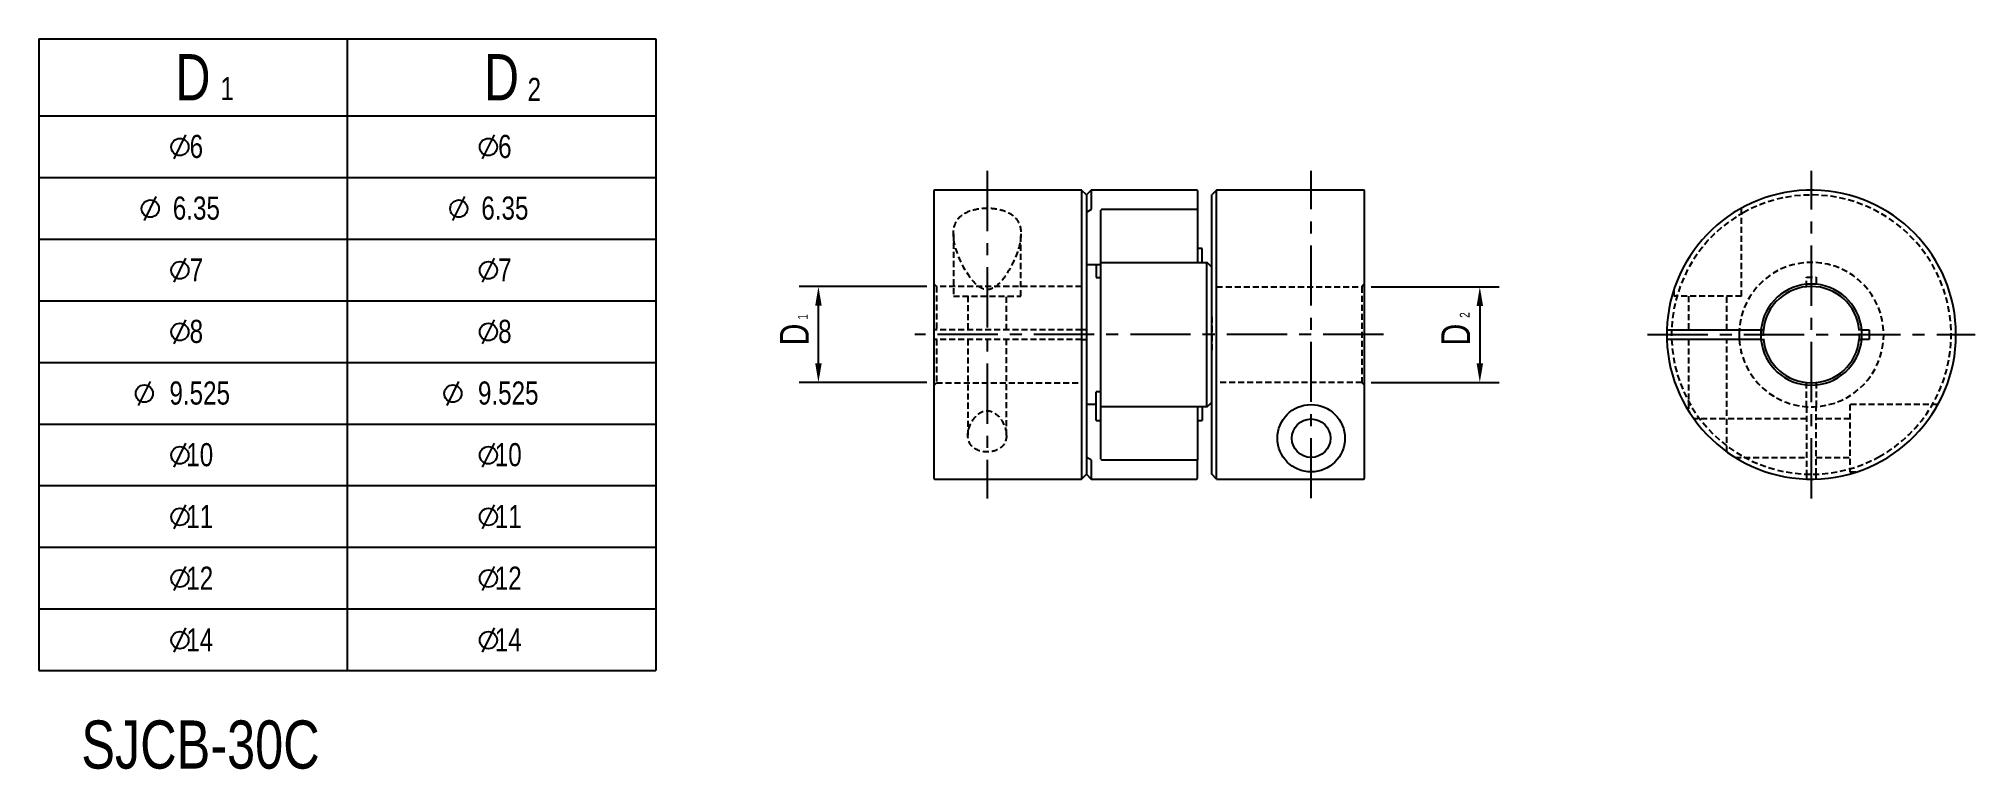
# Model space of a CAD drawing. Header units: millimetres. Extents: x 18 to 219, y 74 to 150.
import ezdxf
from ezdxf.enums import TextEntityAlignment as Align

# ---------------------------------------------------------------- set-up
doc = ezdxf.new("R2010")
doc.units = ezdxf.units.MM
doc.header["$LTSCALE"] = 5
for name, pattern in [('CENTER', [2, 1.25, -0.25, 0.25, -0.25]), ('DASHED', [0.75, 0.5, -0.25]), ('HIDDEN2', [0.1875, 0.125, -0.0625])]:
    doc.linetypes.add(name, pattern=pattern)
doc.layers.get('0').update_dxf_attribs({"linetype": 'CONTINUOUS'})
doc.layers.get('Defpoints').update_dxf_attribs({"linetype": 'CONTINUOUS'})
for name, color, linetype in [('BM', 2, 'CONTINUOUS'), ('CT', 1, 'CENTER'), ('D', 7, 'CONTINUOUS'), ('DIM', 7, 'CONTINUOUS'), ('HD', 4, 'DASHED')]:
    doc.layers.add(name, color=color, linetype=linetype)
doc.styles.get("Standard").update_dxf_attribs({"font": 'Gulim.ttf', "width": 0.8, "height": 3})
doc.dimstyles.new('LIM', dxfattribs={"dimtxt": 2, "dimasz": 2, "dimexe": 2, "dimexo": 1, "dimgap": 1, "dimtad": 1, "dimdec": 3, "dimzin": 9, "dimdsep": 46, "dimtxsty": 'STANDARD', "dimcen": 3, "dimclrd": 1, "dimclre": 1, "dimadec": 0, "dimazin": 0, "dimtfac": 1, "dimtdec": 3, "dimtmove": 0, "dimatfit": 3, "dimfxl": 1, "dimtolj": 1, "dimtzin": 0, "dimarcsym": 0})

# ---------------------------------------------------------------- blocks, each defined once
blk = doc.blocks.new('*D1')
at = {"layer": 'Defpoints', "color": 0, "transparency": 16777216}
for p in [(155.65, 124.37), (155.65, 114.42), (167.9, 114.42)]:
    blk.add_point(p, dxfattribs=at)
at = {"layer": 'DIM', "color": 1, "lineweight": -2, "transparency": 16777216}
for p, q in [((156.65, 124.37), (169.9, 124.37)), ((167.9, 122.37), (167.9, 116.42)), ((156.65, 114.42), (169.9, 114.42))]:
    blk.add_line(p, q, dxfattribs=at)
at = {"layer": 'DIM', "color": 1, "transparency": 16777216}
for points in [[(167.57, 122.37), (168.24, 122.37), (167.9, 124.37)], [(167.57, 116.42), (168.24, 116.42), (167.9, 114.42)]]:
    blk.add_solid(points, dxfattribs=at)
at = {"layer": 'DIM', "color": 0, "transparency": 16777216, "insert": (165.4, 119.4), "char_height": 3, "attachment_point": 5, "rotation": 90}
blk.add_mtext('\\A1;D', dxfattribs=at)
blk = doc.blocks.new('*D2')
at = {"layer": 'Defpoints', "color": 0, "transparency": 16777216}
for p in [(99.3, 124.4), (111.55, 124.4), (111.55, 114.42)]:
    blk.add_point(p, dxfattribs=at)
at = {"layer": 'DIM', "color": 1, "lineweight": -2, "transparency": 16777216}
for p, q in [((110.55, 124.4), (97.3, 124.4)), ((99.3, 116.42), (99.3, 122.4)), ((110.55, 114.42), (97.3, 114.42))]:
    blk.add_line(p, q, dxfattribs=at)
at = {"layer": 'DIM', "color": 1, "transparency": 16777216}
for points in [[(98.97, 122.4), (99.64, 122.4), (99.3, 124.4)], [(98.97, 116.42), (99.64, 116.42), (99.3, 114.42)]]:
    blk.add_solid(points, dxfattribs=at)
at = {"layer": 'DIM', "color": 0, "transparency": 16777216, "insert": (96.8, 119.41), "char_height": 3, "attachment_point": 5, "rotation": 90}
blk.add_mtext('\\A1;D', dxfattribs=at)
blk = doc.blocks.new('new block')
blk.add_line((19.04, 5.53), (17.5, 2.41))
blk.add_circle((18.3, 3.95), 1.12)

msp = doc.modelspace()

# ---------------------------------------------------------------- linework, layer by layer
for p, q in [((18.4316, 150.1201), (18.4316, 84.5201)), ((18.4316, 150.1201), (82.4316, 150.1201)), ((82.4316, 150.1201), (82.4316, 84.5201)), ((18.4316, 84.5201), (82.4316, 84.5201))]:
    msp.add_line(p, q)
at = {"color": 4}
for p, q in [((50.4316, 150.1201), (50.4316, 84.5201)), ((18.4316, 142.1201), (82.4316, 142.1201))]:
    msp.add_line(p, q, dxfattribs=at)
at = {"color": 1}
for p, q in [((18.4316, 135.7201), (82.4316, 135.7201)), ((18.4316, 129.3201), (82.4316, 129.3201)), ((18.4316, 122.9201), (82.4316, 122.9201)), ((18.4316, 116.5201), (82.4316, 116.5201)), ((18.4316, 110.1201), (82.4316, 110.1201)), ((18.4316, 103.7201), (82.4316, 103.7201)), ((18.4316, 97.3201), (82.4316, 97.3201)), ((18.4316, 90.9201), (82.4316, 90.9201))]:
    msp.add_line(p, q, dxfattribs=at)
at = {"layer": 'BM', "linetype": 'Continuous'}
for p, q in [((111.3048, 104.4492), (111.3048, 134.3492)), ((126.6048, 134.3992), (111.3548, 134.3992)), ((127.1048, 133.8992), (126.6048, 134.3992)), ((126.6048, 134.3992), (126.6048, 104.3992)), ((127.6048, 134.3992), (127.1048, 133.8992)), ((127.1048, 133.8992), (127.1048, 132.093)), ((138.5548, 134.3992), (127.6048, 134.3992)), ((127.6048, 134.3992), (127.6048, 132.4327)), ((138.6048, 134.3492), (138.6048, 132.3893)), ((140.6048, 134.3992), (140.1048, 133.8992)), ((140.1048, 126.4075), (140.1048, 133.8992)), ((155.8548, 134.3992), (140.6048, 134.3992)), ((140.6048, 104.4075), (140.6048, 134.3992)), ((155.9048, 134.3492), (155.9048, 104.4575)), ((127.5299, 132.3461), (127.1048, 132.093)), ((127.1048, 132.093), (127.1048, 106.7053)), ((128.6048, 126.8992), (128.6048, 132.3318)), ((138.5548, 132.3818), (128.6548, 132.3818)), ((138.6048, 132.3893), (138.6048, 132.3318)), ((138.6048, 132.3318), (138.6048, 126.8992)), ((127.1048, 126.669), (128.6048, 126.669)), ((128.1048, 126.669), (128.1048, 125.3308)), ((128.6048, 126.7992), (128.6048, 126.8992)), ((128.6048, 111.9992), (128.6048, 126.7992)), ((139.6304, 126.8492), (128.6548, 126.8492)), ((139.1048, 128.3308), (138.6048, 128.3308)), ((138.6048, 126.8992), (138.6048, 126.8492)), ((139.1048, 126.8492), (139.1048, 128.3308)), ((139.6048, 111.9744), (139.6048, 126.8239)), ((139.6797, 126.8244), (140.1048, 126.4075)), ((128.1048, 125.3308), (128.6048, 125.3308)), ((140.1048, 112.3908), (140.1048, 126.4075)), ((187.3495, 119.8992), (187.2995, 119.8992)), ((187.2995, 118.8992), (187.3495, 118.8992)), ((187.3495, 119.8992), (197.065, 119.8992)), ((197.065, 118.8992), (187.3495, 118.8992)), ((197.3162, 119.8992), (197.065, 119.8992)), ((197.065, 118.8992), (197.3162, 118.8992)), ((207.5173, 119.8992), (207.2661, 119.8992)), ((207.2661, 118.8992), (207.5173, 118.8992)), ((207.5173, 119.8992), (208.2703, 119.8992)), ((208.2703, 118.8992), (207.5173, 118.8992)), ((208.2703, 119.8992), (208.2703, 118.8992)), ((128.6048, 113.4676), (128.1048, 113.4676)), ((128.1048, 110.4676), (128.1048, 113.4676)), ((128.1048, 112.1293), (127.1048, 112.1293)), ((128.6048, 111.8992), (128.6048, 111.9992)), ((128.6048, 106.4666), (128.6048, 111.8992)), ((128.6548, 111.9492), (139.6305, 111.9492)), ((138.6048, 111.9492), (138.6048, 111.8992)), ((138.6048, 111.8992), (138.6048, 106.4666)), ((139.1048, 111.9492), (139.1048, 110.4676)), ((140.1048, 112.3908), (139.6797, 111.9739)), ((140.1048, 104.9078), (140.1048, 112.3908)), ((128.1048, 110.4676), (128.6048, 110.4676)), ((138.6048, 110.4676), (139.1048, 110.4676)), ((127.1048, 106.7053), (127.1048, 104.8992)), ((127.5299, 106.4522), (127.1048, 106.7053)), ((138.6048, 106.4666), (138.6048, 106.4091)), ((126.6048, 104.3992), (127.1048, 104.8992)), ((127.1048, 104.8992), (127.6048, 104.3992)), ((127.6048, 106.3656), (127.6048, 104.3992)), ((128.6548, 106.4166), (138.5548, 106.4166)), ((138.6048, 104.4492), (138.6048, 106.4091)), ((140.6048, 104.4075), (140.1048, 104.9078)), ((111.3548, 104.3992), (126.6048, 104.3992)), ((127.6048, 104.3992), (138.5548, 104.3992)), ((140.6048, 104.4075), (155.8548, 104.4075))]:
    msp.add_line(p, q, dxfattribs=at)
at = {"layer": 'BM', "linetype": 'HIDDEN2'}
for p, q in [((127.1048, 132.093), (127.5299, 132.3461)), ((139.6305, 126.8492), (139.6304, 126.8492)), ((140.1048, 121.2369), (140.1048, 117.5614)), ((195.0875, 117.4992), (195.0293, 117.5242))]:
    msp.add_line(p, q, dxfattribs=at)
at = {"layer": 'BM', "linetype": 'Continuous'}
for radius in [3.5, 2]:
    msp.add_circle((150.4048, 108.645), radius, dxfattribs=at)
for centre, radius, start, end in [((111.3548, 134.3492), 0.05, 90, 180), ((138.5548, 134.3492), 0.05, 0, 90), ((155.8548, 134.3492), 0.05, 0, 90), ((202.2911, 119.3992), 15, 181.910213, 178.089787), ((127.4457, 132.4947), 0.1707, 299.535467, 338.723993), ((128.6548, 132.3318), 0.05, 90, 180), ((138.5548, 132.3318), 0.05, 0, 90), ((128.6548, 126.7992), 0.05, 90, 180), ((202.2911, 119.3992), 5.25, 5.465024, 174.534976), ((202.2911, 119.3992), 5, 5.73917, 174.26083), ((202.2911, 119.3992), 15, 178.089787, 181.910213), ((202.2911, 119.3992), 7.5, 176.177446, 183.822554), ((202.2911, 119.3992), 7.5, 176.177446, 183.822554), ((202.2911, 119.3992), 5.25, 174.534976, 185.465024), ((202.2911, 119.3992), 5.25, 185.465024, 354.534976), ((202.2911, 119.3992), 5, 185.73917, 354.26083), ((202.2911, 119.3992), 5.25, 354.526587, 0), ((202.2911, 119.3992), 5.25, 0, 5.465024), ((128.6548, 111.9992), 0.05, 180, 270), ((128.6548, 106.4666), 0.05, 180, 270), ((138.5548, 106.4666), 0.05, 270, 0), ((111.3548, 104.4492), 0.05, 180, 270), ((138.5548, 104.4492), 0.05, 270, 0), ((155.8548, 104.4575), 0.05, 270.016474, 0.015481)]:
    msp.add_arc(centre, radius, start, end, dxfattribs=at)
at = {"layer": 'BM', "linetype": 'HIDDEN2'}
for centre, radius, start, end in [((202.2911, 119.3992), 14.5, 178.023892, 181.976108), ((202.2911, 119.3992), 5, 174.26083, 185.73917), ((202.2911, 119.3992), 5, 354.26083, 5.73917), ((194.9713, 117.5492), 0.05, 299.102129, 14.183791)]:
    msp.add_arc(centre, radius, start, end, dxfattribs=at)
at = {"layer": 'BM', "linetype": 'Continuous'}
for points, knots in [([(139.6797, 126.8244), (139.6742, 126.8299), (139.6683, 126.8346), (139.6624, 126.8383), (139.6552, 126.8428), (139.6479, 126.8461), (139.6408, 126.8478), (139.6346, 126.8493), (139.6285, 126.8497), (139.6231, 126.8485), (139.6192, 126.8476), (139.6156, 126.846), (139.6126, 126.8434), (139.6103, 126.8414), (139.6084, 126.8388), (139.607, 126.8356), (139.6058, 126.8329), (139.6051, 126.8297), (139.6049, 126.8262), (139.6048, 126.8255), (139.6048, 126.8247), (139.6048, 126.8239)], [0, 0, 0, 0, 0.19255311, 0.19255311, 0.19255311, 0.4259648, 0.4259648, 0.4259648, 0.6305867, 0.6305867, 0.6305867, 0.77449031, 0.77449031, 0.77449031, 0.88565314, 0.88565314, 0.88565314, 0.97988904, 0.97988904, 0.97988904, 1, 1, 1, 1]), ([(139.6048, 111.9744), (139.6048, 111.9706), (139.6054, 111.967), (139.6065, 111.9639), (139.6076, 111.9609), (139.6093, 111.9583), (139.6112, 111.9563), (139.614, 111.9534), (139.6174, 111.9515), (139.6211, 111.9504), (139.6262, 111.9489), (139.632, 111.9488), (139.6379, 111.9499), (139.6454, 111.9513), (139.6533, 111.9545), (139.661, 111.9592), (139.6674, 111.963), (139.6738, 111.968), (139.6797, 111.9739)], [0, 0, 0, 0, 0.10141192, 0.10141192, 0.10141192, 0.20199381, 0.20199381, 0.20199381, 0.34420693, 0.34420693, 0.34420693, 0.54198248, 0.54198248, 0.54198248, 0.79214197, 0.79214197, 0.79214197, 1, 1, 1, 1]), ([(127.6048, 106.3656), (127.6048, 106.3678), (127.6042, 106.3706), (127.6031, 106.3736), (127.6019, 106.3767), (127.6003, 106.38), (127.5984, 106.3834), (127.5956, 106.3882), (127.5922, 106.3933), (127.5885, 106.3981), (127.5834, 106.4049), (127.5776, 106.4116), (127.5716, 106.4178), (127.5642, 106.4256), (127.5563, 106.4329), (127.5486, 106.4391), (127.5422, 106.4442), (127.5358, 106.4488), (127.5299, 106.4522)], [0, 0, 0, 0, 0.10141192, 0.10141192, 0.10141192, 0.20199381, 0.20199381, 0.20199381, 0.34420693, 0.34420693, 0.34420693, 0.54198248, 0.54198248, 0.54198248, 0.79214197, 0.79214197, 0.79214197, 1, 1, 1, 1])]:
    msp.add_open_spline(points, degree=3, knots=knots, dxfattribs=at)
at = {"layer": 'BM', "linetype": 'HIDDEN2'}
msp.add_open_spline([(118.8048, 108.9422), (118.8048, 109.413), (118.658, 109.9072), (118.2449, 110.6116), (118.0722, 110.8427), (117.6335, 111.2453), (117.3566, 111.4221), (116.7186, 111.5424), (116.3769, 111.4616), (115.8355, 111.1467), (115.6233, 110.9323), (115.1033, 110.2588), (114.9017, 109.7604), (114.7598, 108.8056), (114.827, 108.3384), (115.3818, 107.5787), (115.92, 107.2853), (116.8868, 107.201), (117.2224, 107.231), (117.8185, 107.399), (118.0695, 107.5328), (118.6493, 108.0281), (118.8048, 108.4714), (118.8048, 108.9422)], degree=3, knots=[0, 0, 0, 0, 0.125, 0.125, 0.1875, 0.1875, 0.25, 0.25, 0.3125, 0.3125, 0.375, 0.375, 0.5, 0.5, 0.625, 0.625, 0.75, 0.75, 0.8125, 0.8125, 0.875, 0.875, 1, 1, 1, 1], dxfattribs=at)
at = {"layer": 'CT'}
for p, q in [((116.8048, 136.3992), (116.8048, 102.3992)), ((150.4048, 102.4075), (150.4048, 136.3992)), ((202.2911, 102.3992), (202.2911, 136.3992)), ((157.9048, 119.4034), (109.3048, 119.3992)), ((185.2911, 119.3992), (219.2911, 119.3992))]:
    msp.add_line(p, q, dxfattribs=at)
at = {"layer": 'HD', "linetype": 'HIDDEN2'}
for p, q in [((195.037, 123.3992), (195.037, 132.5266)), ((113.3048, 129.8551), (113.3048, 123.3992)), ((120.3048, 123.3992), (120.3048, 129.8561)), ((111.5548, 124.3992), (111.3048, 124.6492)), ((155.9048, 124.6253), (155.6548, 124.3741)), ((201.7911, 124.3741), (201.7911, 125.3783)), ((201.7911, 125.3783), (202.7911, 125.3783)), ((202.7911, 125.3783), (202.7911, 124.3741)), ((126.6048, 124.3992), (111.5548, 124.3992)), ((111.5548, 124.3992), (111.5548, 119.8992)), ((113.3048, 123.3992), (120.3048, 123.3992)), ((114.8048, 123.3992), (114.8048, 119.8992)), ((118.8048, 119.8992), (118.8048, 123.3992)), ((140.6048, 124.3741), (155.6548, 124.3741)), ((155.6548, 124.3741), (155.6548, 114.4242)), ((188.037, 124.0733), (188.037, 123.3992)), ((195.037, 123.3992), (188.037, 123.3992)), ((189.537, 123.3992), (189.537, 119.8992)), ((193.537, 119.8992), (193.537, 123.3992)), ((126.6048, 119.8992), (111.3048, 119.8992)), ((126.6048, 118.8992), (111.3048, 118.8992)), ((111.5548, 118.8992), (111.5548, 114.3992)), ((114.8048, 118.8992), (114.8048, 108.9441)), ((118.8048, 108.9422), (118.8048, 118.8992)), ((127.1048, 119.8992), (126.6048, 119.8992)), ((126.6048, 118.8992), (127.1048, 118.8992)), ((189.537, 118.8992), (189.537, 111.5016)), ((193.537, 107.2227), (193.537, 118.8992)), ((111.3048, 114.1492), (111.5548, 114.3992)), ((111.5548, 114.3992), (126.6048, 114.3992)), ((155.6548, 114.4242), (140.6048, 114.4242)), ((155.6548, 114.4242), (155.9048, 114.173)), ((201.7911, 111.9159), (201.7911, 114.4242)), ((202.7911, 114.4242), (202.7911, 111.9159)), ((201.7911, 110.645), (190.1147, 110.645)), ((201.7911, 111.9159), (201.7911, 104.9078)), ((202.7911, 104.9078), (202.7911, 111.9159)), ((206.2911, 110.645), (202.7911, 110.645)), ((215.4186, 112.145), (206.2911, 112.145)), ((206.2911, 112.145), (206.2911, 105.145)), ((194.3936, 106.645), (201.7911, 106.645)), ((202.7911, 106.645), (206.2911, 106.645)), ((201.7911, 104.9078), (201.7911, 104.4075)), ((202.7911, 104.4075), (202.7911, 104.9078)), ((206.2911, 105.145), (206.9652, 105.145))]:
    msp.add_line(p, q, dxfattribs=at)
for radius, start, end in [(14.5, 61.096665, 118.903335), (14.5, 118.903335, 178.023892), (14.5, 298.903335, 61.096665), (7.5, 183.822554, 176.177446), (14.5, 181.976108, 241.096665), (14.5, 241.096665, 298.903335)]:
    msp.add_arc((202.2911, 119.3992), radius, start, end, dxfattribs=at)
msp.add_open_spline([(120.3048, 129.8561), (120.3048, 130.289), (120.2318, 130.688), (119.8702, 131.4152), (119.5811, 131.7289), (118.7792, 132.2113), (118.2588, 132.3817), (117.1094, 132.5499), (116.4761, 132.5487), (115.3286, 132.3759), (114.8077, 132.2029), (114.0045, 131.7089), (113.722, 131.391), (113.1968, 130.3013), (113.2587, 129.4006), (113.7673, 127.5478), (114.2098, 126.5602), (115.138, 125.1707), (115.4931, 124.6966), (116.2283, 124.1898), (116.5189, 124.0657), (117.1257, 124.075), (117.4112, 124.2056), (118.1375, 124.7214), (118.4881, 125.1923), (119.105, 126.1223), (119.3652, 126.6055), (120.0217, 128.0429), (120.3048, 128.9904), (120.3048, 129.8561)], degree=3, knots=[0, 0, 0, 0, 0.0625, 0.0625, 0.125, 0.125, 0.1875, 0.1875, 0.25, 0.25, 0.3125, 0.3125, 0.375, 0.375, 0.5, 0.5, 0.625, 0.625, 0.6875, 0.6875, 0.71875, 0.71875, 0.75, 0.75, 0.8125, 0.8125, 0.875, 0.875, 1, 1, 1, 1], dxfattribs=at)

# ---------------------------------------------------------------- block references
at = {"xscale": 0.8000000000000007, "yscale": 0.8000000000000007, "zscale": 0.8000000000000007}
for p in [(18.4316, 135.7201), (50.4316, 135.7201), (15.3617, 129.3201), (47.3617, 129.3201), (18.4316, 122.9201), (50.4316, 122.9201), (18.4316, 116.5201), (50.4316, 116.5201), (14.7465, 110.1201), (46.7465, 110.1201), (18.4316, 103.7201), (50.4316, 103.7201), (18.4316, 97.3201), (50.4316, 97.3201), (18.4316, 90.9201), (50.4316, 90.9201), (18.4316, 84.5201), (50.4316, 84.5201)]:
    msp.add_blockref('new block', p, dxfattribs=at)

# ---------------------------------------------------------------- texts
at = {"color": 0}
for s, insert, char_height, width, attachment_point in [('D', (34.4316, 146.1201), 4.8, 32, 5), ('D', (66.4316, 146.1201), 4.8, 32, 5), ('1', (37.2839, 146.1486), 2.4, 7.2, 1), ('2', (69.1358, 146.0566), 2.4, 3.84, 1), (' 6', (34.4316, 138.9201), 2.4, 32, 5), (' 6', (66.4316, 138.9201), 2.4, 32, 5), (' 6.35', (34.4316, 132.5201), 2.4, 32, 5), (' 6.35', (66.4316, 132.5201), 2.4, 32, 5), (' 7', (34.4316, 126.1201), 2.4, 32, 5), (' 7', (66.4316, 126.1201), 2.4, 32, 5), (' 8', (34.4316, 119.7201), 2.4, 32, 5), (' 8', (66.4316, 119.7201), 2.4, 32, 5), ('  9.525', (34.4316, 113.3201), 2.4, 32, 5), ('  9.525', (66.4316, 113.3201), 2.4, 32, 5), ('  10', (34.4316, 106.9201), 2.4, 32, 5), ('  10', (66.4316, 106.9201), 2.4, 32, 5), ('  11', (34.4316, 100.5201), 2.4, 32, 5), ('  11', (66.4316, 100.5201), 2.4, 32, 5), ('  12', (34.4316, 94.1201), 2.4, 32, 5), ('  12', (66.4316, 94.1201), 2.4, 32, 5), ('  14', (34.4316, 87.7201), 2.4, 32, 5), ('  14', (66.4316, 87.7201), 2.4, 32, 5)]:
    msp.add_mtext(s, dxfattribs=dict(at, insert=insert, char_height=char_height, width=width, attachment_point=attachment_point))
at = {"layer": 'D', "width": 0.8}
msp.add_text('SJCB-30C', height=5, dxfattribs=at).set_placement((35.2081, 76.8474), align=Align.MIDDLE)
at = {"layer": 'DIM', "char_height": 1, "attachment_point": 1, "rotation": 90}
for s, insert, width in [('1', (97.1761, 120.9534), 9), ('2', (165.833, 121.1426), 11.1)]:
    msp.add_mtext(s, dxfattribs=dict(at, insert=insert, width=width))

# ---------------------------------------------------------------- dimensions: what is measured, and where the dimension line sits
at = {"layer": 'DIM'}
for base, p1, p2, picture, middle in [((99.3048, 124.3992), (111.5548, 114.4242), (111.5548, 124.3992), '*D2', (96.8028, 119.4117)), ((167.9048, 114.4242), (155.6548, 124.3741), (155.6548, 114.4242), '*D1', (165.4028, 119.3992))]:
    dim = msp.add_linear_dim(base=base, p1=p1, p2=p2, angle=90, text='D', dimstyle='LIM', dxfattribs=at)
    dim.commit()
    dim.dimension.update_dxf_attribs({"geometry": picture, "text_midpoint": middle})

doc.saveas('drawing.dxf')
